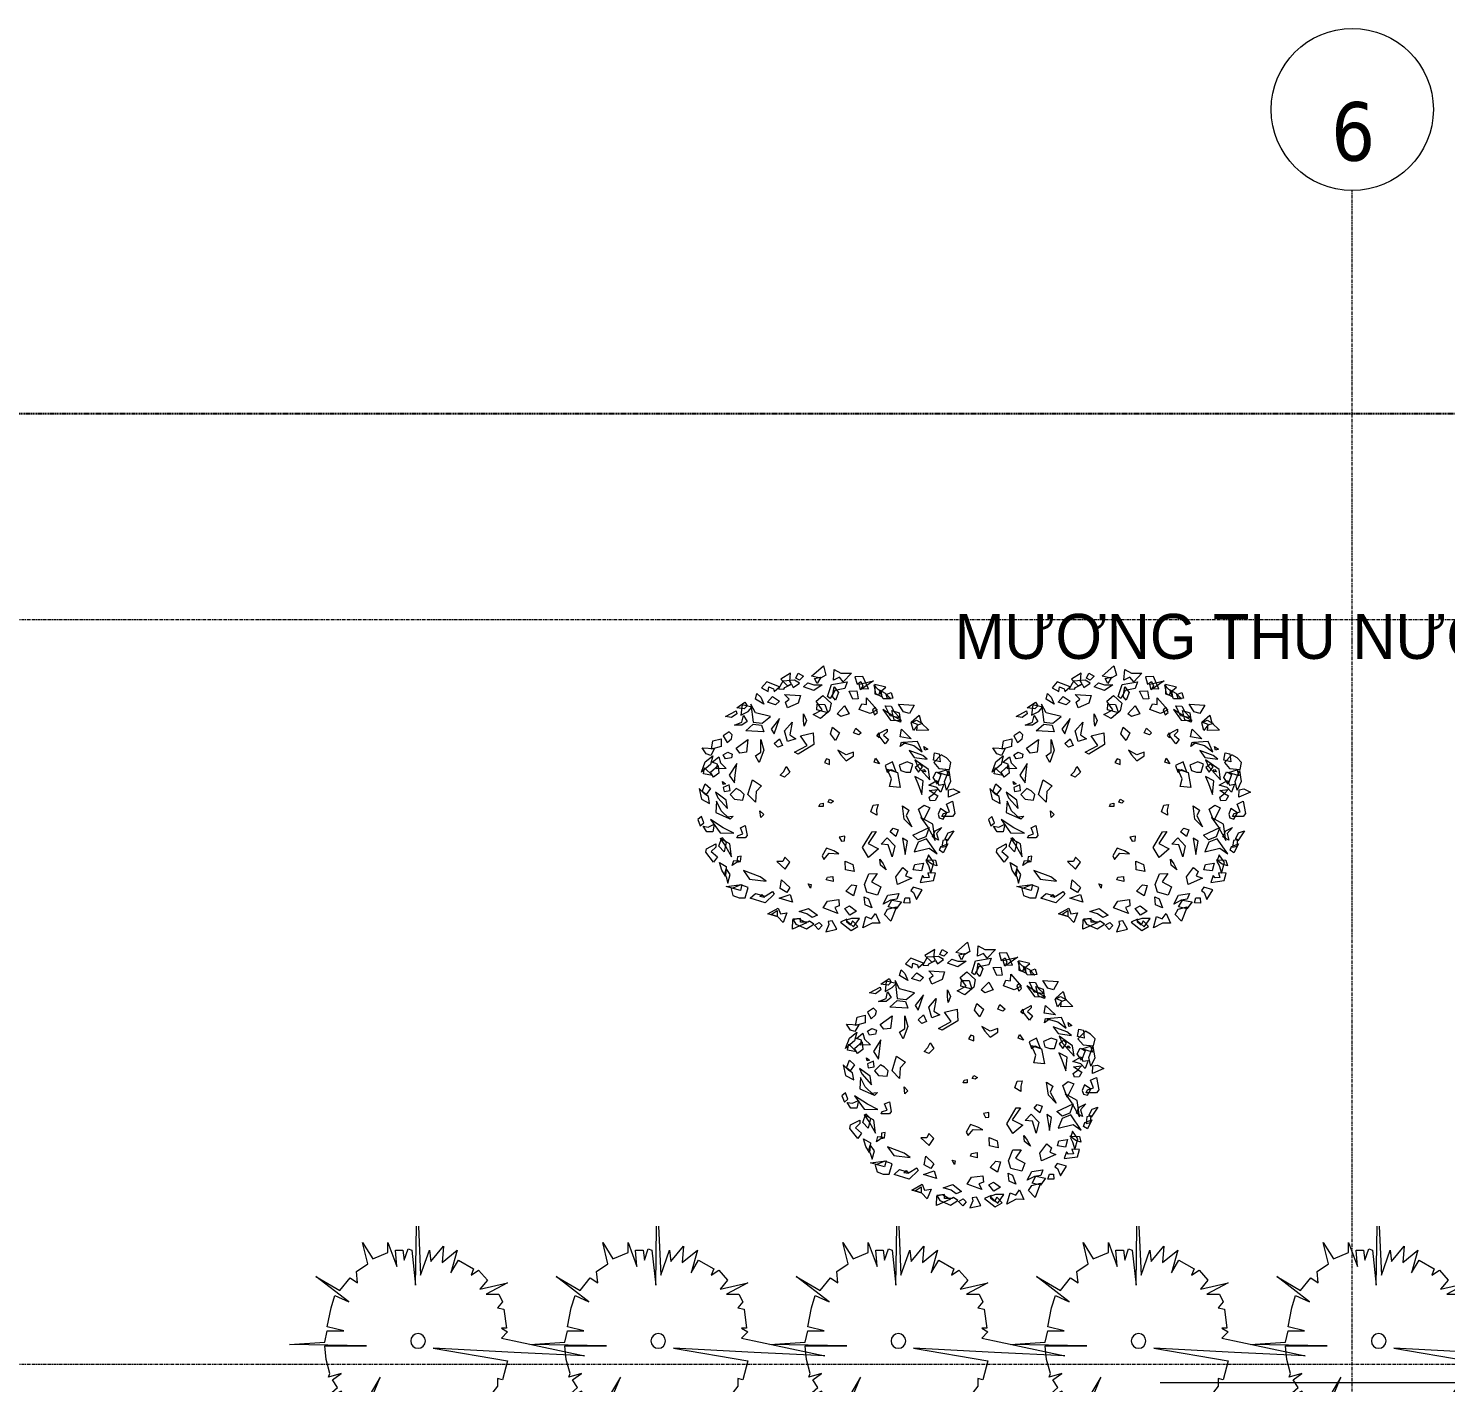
# Model space of a CAD drawing. Header units: millimetres. Extents: x 42313 to 135642, y -5392 to 75500.
# Drawn here: x 84383 to 90284, y 69862 to 75499 of the extents above; entities that cross this region are included whole.
import ezdxf

# ---------------------------------------------------------------- set-up
doc = ezdxf.new("R2010")
doc.units = ezdxf.units.MM
for name, pattern in [('Dash - Tight', [4.5, 3, -1.5]), ('Grid Line', [22.225, 12.7, -3.175, 3.175, -3.175]), ('Hidden', [7.14375, 4.7625, -2.38125])]:
    doc.linetypes.add(name, pattern=pattern)
for name, color, linetype, lineweight in [('A-DETL-GENF-2', 92, 'Dash - Tight', 18), ('A-DETL-GENF-3', 92, 'Hidden', 25), ('A-FLOR', 192, 'Continuous', 18), ('G-ANNO-TEXT-2', 7, 'Continuous', 9), ('G-IMPT', 8, 'Continuous', 18), ('L-PLNT-1', 253, 'Continuous', 18), ('S-GRID-1', 1, 'Grid Line', 9), ('S-GRID-IDEN', 1, 'Continuous', 9)]:
    doc.layers.add(name, color=color, linetype=linetype, lineweight=lineweight)
doc.styles.add('Arial_1', font='arial.ttf', dxfattribs={"width": 0.95, "height": 187.5})
doc.styles.add('Tahoma_B', font='tahomabd.ttf', dxfattribs={"height": 243.75})

# ---------------------------------------------------------------- blocks, each defined once
blk = doc.blocks.new('CAY BACH TRINH - CAY BACH TRINH_dwg-2249800-TKCS_RAMP DỐC 1 - MẶT BẰNG TẦNG 1')
at = {"layer": 'G-IMPT', "flags": 128}
for points in [[(-357, 1653), (-250, 1541), (-201, 1603), (-123, 1566), (-133, 1703), (-220, 1653)], [(7, 1749), (-25, 1628), (43, 1591), (160, 1616)], [(-715, 1368), (-728, 1408), (-805, 1472), (-663, 1508), (-663, 1385)], [(-648, 1504), (-672, 1392), (-758, 1347), (-746, 1419), (-706, 1444)], [(-477, 1437), (-459, 1512), (-646, 1555)], [(-578, 1452), (-505, 1613), (-404, 1608), (-431, 1511), (-482, 1548), (-505, 1489), (-486, 1456)], [(-83, 1327), (-48, 1351), (-99, 1506), (-301, 1542), (-270, 1454), (-140, 1428)], [(-133, 1478), (-191, 1403), (-152, 1303), (-113, 1353)], [(23, 1503), (131, 1428), (267, 1478), (209, 1528), (131, 1503)], [(121, 1587), (40, 1602), (86, 1521)], [(335, 1653), (267, 1616), (316, 1566), (365, 1591)], [(533, 1553), (590, 1452), (520, 1446), (509, 1467), (423, 1512), (399, 1468), (319, 1525), (383, 1562)], [(423, 1516), (443, 1553), (433, 1653), (560, 1578), (472, 1491)], [(579, 1478), (745, 1541), (813, 1466), (725, 1416), (716, 1478), (657, 1453), (647, 1416)], [(-874, 1403), (-896, 1328), (-826, 1327), (-809, 1379)], [(-870, 1320), (-769, 1323), (-719, 1438), (-798, 1395)], [(-556, 1333), (-692, 1179), (-600, 1129), (-460, 1181), (-492, 1255), (-553, 1247)], [(-428, 1425), (-446, 1319), (-376, 1318), (-327, 1420)], [(14, 1366), (-94, 1266), (-74, 1166), (43, 1066), (140, 1116), (23, 1178), (101, 1291)], [(511, 1378), (306, 1366), (335, 1266), (472, 1203), (501, 1278), (452, 1316)], [(667, 1353), (579, 1291), (628, 1241), (735, 1278)], [(871, 1391), (823, 1341), (784, 1253), (891, 1316)], [(-1364, 914), (-1208, 910), (-1218, 988), (-1136, 1017), (-1240, 1107), (-1267, 1010)], [(-1174, 1238), (-1112, 1130), (-1037, 1152), (-972, 1252)], [(-766, 1181), (-866, 1042), (-1009, 1038), (-900, 1094)], [(-996, 1019), (-915, 1047), (-883, 1171), (-978, 1137)], [(-989, 1076), (-860, 1099), (-799, 1231), (-876, 1225), (-913, 1152)], [(-697, 1145), (-671, 1210), (-634, 1180), (-660, 1114)], [(-269, 1228), (-328, 1128), (-220, 1091), (-172, 1128)], [(-50, 1140), (92, 1178), (86, 1252), (-14, 1249)], [(267, 1128), (228, 1041), (257, 966), (267, 1041)], [(696, 1091), (891, 1141), (949, 1253), (920, 1016), (803, 1003)], [(1064, 1244), (1080, 1108), (985, 1158), (937, 1212)], [(1027, 1278), (998, 1228), (1037, 1191), (1135, 1203)], [(1144, 1166), (1135, 1128), (1203, 1078), (1281, 1091)], [(-1164, 910), (-1135, 1007), (-1204, 1044), (-1282, 1000), (-1216, 980)], [(-1010, 928), (-1137, 803), (-990, 828)], [(-840, 791), (-799, 735), (-718, 839), (-724, 876), (-821, 927), (-821, 894), (-775, 847)], [(-415, 941), (-483, 878), (-454, 853), (-386, 878)], [(-113, 953), (-201, 878), (-152, 778), (-84, 866)], [(413, 1016), (443, 853), (365, 803), (472, 766), (511, 903)], [(647, 866), (579, 1066), (686, 928)], [(813, 978), (784, 891), (1018, 903), (920, 991)], [(1047, 1103), (998, 1028), (1066, 978), (1164, 978), (1066, 1016)], [(-1279, 631), (-1217, 768), (-1027, 752), (-1169, 714)], [(-993, 702), (-1009, 756), (-1064, 751)], [(-717, 878), (-717, 816), (-688, 841)], [(140, 878), (131, 728), (335, 603), (384, 628), (218, 716), (306, 841)], [(579, 803), (540, 716), (599, 691), (647, 741)], [(823, 791), (784, 653), (842, 491), (891, 578), (823, 628)], [(988, 791), (1008, 628), (1096, 616), (1144, 678)], [(1261, 753), (1203, 803), (1193, 853), (1232, 891), (1310, 841)], [(1339, 702), (1463, 665), (1444, 774), (1337, 802)], [(-1595, 553), (-1527, 591), (-1429, 491), (-1497, 416), (-1634, 403), (-1653, 491)], [(-1424, 524), (-1440, 618), (-1501, 607), (-1513, 501)], [(-1302, 703), (-1351, 666), (-1312, 653)], [(-1109, 650), (-1174, 560), (-1345, 537), (-1285, 585)], [(-220, 591), (-289, 516), (-386, 578), (-386, 628), (-289, 591), (-181, 653)], [(1310, 591), (1252, 628), (1193, 603), (1203, 553), (1281, 541)], [(1270, 413), (1394, 410), (1386, 473), (1452, 496), (1368, 568), (1347, 490)], [(1422, 673), (1471, 586), (1531, 604), (1583, 684)], [(1447, 578), (1476, 466), (1593, 366), (1544, 503)], [(-1597, 135), (-1570, 248), (-1626, 391), (-1648, 247)], [(-1619, 320), (-1482, 361), (-1595, 398)], [(-1478, 213), (-1422, 297), (-1459, 373), (-1523, 336)], [(-1380, 266), (-1361, 403), (-1185, 528), (-1224, 441)], [(-1328, 370), (-1279, 378), (-1302, 402)], [(-1283, 435), (-1251, 475), (-1188, 428), (-1232, 366)], [(-1065, 367), (-1127, 366), (-1158, 473), (-1082, 500), (-981, 458), (-1000, 389)], [(-855, 181), (-881, 279), (-825, 405), (-958, 362), (-994, 169)], [(-942, 366), (-893, 503), (-795, 453), (-825, 366), (-873, 403)], [(-721, 477), (-654, 499), (-671, 550)], [(-74, 528), (-35, 541), (-6, 491), (-74, 466)], [(491, 441), (443, 366), (511, 303), (569, 328), (521, 378)], [(1135, 478), (1232, 328), (1164, 228), (1154, 328)], [(1378, 453), (1369, 353), (1437, 303), (1476, 366)], [(1553, 425), (1451, 325), (1568, 345)], [(-1363, 198), (-1471, 259), (-1494, 200), (-1562, 210), (-1523, 107), (-1467, 166)], [(-1274, 77), (-1290, 255), (-1183, 312), (-1221, 219)], [(813, 191), (881, 116), (891, -22), (988, 78), (930, 266)], [(1310, 166), (1300, 116), (1222, 128), (1232, 203)], [(1319, 245), (1280, 215), (1311, 205)], [(1476, 153), (1534, 78), (1583, 116), (1544, 216)], [(-1619, 40), (-1622, 139), (-1683, 152), (-1767, 105)], [(-1482, 60), (-1448, -1), (-1384, -6), (-1369, 43), (-1433, 90)], [(-1478, 141), (-1429, 91), (-1371, 128)], [(-74, 16), (-123, -9), (-94, -34), (-55, -22)], [(1085, 125), (1140, 155), (1218, 75), (1163, 15), (1054, 5), (1038, 75)], [(1256, -105), (1272, 5), (1412, 105), (1381, 35)], [(1624, 156), (1594, 16), (1487, -41), (1502, 50), (1551, 81)], [(-1595, -47), (-1673, -9), (-1702, -172), (-1673, -209), (-1536, -209), (-1556, -172), (-1634, -147)], [(-1515, -106), (-1486, -178), (-1501, -227), (-1553, -242), (-1599, -161)], [(-1291, -267), (-1232, -115), (-1304, -62), (-1376, -95)], [(-1145, -345), (-1046, -242), (-1021, -71), (-1105, -125), (-1069, -201)], [(-688, -191), (-610, -147), (-641, -60), (-704, -55), (-685, -122)], [(11, -79), (65, -80), (51, -44), (11, -37)], [(832, -134), (784, -184), (823, -222)], [(1398, -9), (1408, -159), (1232, -234), (1339, -134)], [(-1489, -516), (-1411, -473), (-1448, -396), (-1534, -351), (-1465, -430)], [(-1449, -521), (-1419, -309), (-1263, -222), (-1351, -346)], [(-1224, -515), (-1157, -451), (-1369, -353), (-1324, -476)], [(-935, -470), (-860, -411), (-900, -361), (-966, -383)], [(1085, -355), (1023, -325), (999, -455), (1023, -485), (1132, -485), (1116, -455), (1054, -435)], [(1477, -247), (1352, -421), (1173, -426), (1309, -356)], [(1179, -205), (1218, -245), (1264, -215)], [(1427, -309), (1447, -409), (1525, -409), (1573, -334), (1505, -346)], [(1563, -293), (1595, -211), (1641, -250), (1609, -331)], [(-1604, -526), (-1578, -497), (-1615, -421), (-1690, -396)], [(-1546, -521), (-1536, -609), (-1595, -596), (-1604, -509)], [(-1173, -669), (-1368, -622), (-1473, -694), (-1336, -498), (-1227, -542)], [(-1024, -493), (-1058, -702), (-1088, -530)], [(-888, -735), (-838, -578), (-745, -570), (-823, -487), (-921, -590)], [(-582, -741), (-504, -613), (-626, -407), (-681, -406), (-575, -561), (-711, -631)], [(-229, -532), (-269, -525), (-272, -467), (-200, -477)], [(1202, -735), (1225, -565), (1350, -495), (1280, -595)], [(1330, -484), (1271, -546), (1300, -671), (1369, -596)], [(-1553, -680), (-1504, -649), (-1521, -598), (-1613, -563)], [(-1390, -946), (-1429, -809), (-1361, -709), (-1332, -796), (-1361, -846)], [(-129, -656), (-34, -622), (23, -722), (0, -767), (-69, -688), (-193, -693)], [(1124, -735), (1132, -805), (1085, -795), (1077, -725)], [(1384, -736), (1435, -805), (1537, -675), (1529, -628), (1408, -565), (1408, -607), (1465, -665)], [(-1468, -852), (-1402, -831), (-1326, -772), (-1450, -777)], [(-1270, -915), (-1163, -901), (-1183, -834), (-1295, -817)], [(-1144, -1010), (-957, -1095), (-936, -993), (-1027, -873), (-1088, -926), (-1063, -982)], [(-811, -903), (-736, -844), (-727, -764), (-770, -826)], [(-393, -926), (-281, -901), (-277, -790), (-378, -835)], [(614, -795), (506, -893), (444, -803), (510, -740), (536, -796)], [(1048, -911), (967, -1024), (753, -1052), (829, -993)], [(1193, -846), (1173, -780), (1104, -785)], [(1249, -1075), (1218, -965), (1272, -885), (1295, -955), (1272, -995)], [(1359, -809), (1271, -859), (1281, -984), (1330, -909)], [(-1251, -1066), (-1426, -1044), (-1452, -946), (-1351, -943), (-1371, -1002), (-1308, -1008), (-1282, -979)], [(-698, -1231), (-557, -1193), (-527, -1096), (-584, -953), (-693, -951), (-619, -1061), (-741, -1124)], [(-384, -1242), (-286, -1181), (-363, -1098), (-424, -1108)], [(-120, -1056), (-31, -1033), (-45, -997), (-117, -988)], [(176, -1143), (205, -1087), (168, -1096)], [(550, -1034), (443, -1134), (482, -1196), (569, -1146)], [(1103, -1266), (1025, -1267), (986, -1133), (1081, -1099), (1208, -1151), (1184, -1238)], [(1066, -1096), (1086, -1171), (1271, -1121)], [(-1130, -1172), (-1165, -1196), (-1203, -1289), (-1280, -1164), (-1162, -1128)], [(-1117, -1335), (-1039, -1334), (-1059, -1267), (-1114, -1266)], [(-771, -1348), (-831, -1232), (-975, -1212), (-947, -1284), (-866, -1298)], [(-622, -1399), (-535, -1360), (-523, -1254), (-580, -1280)], [(-180, -1469), (12, -1396), (-45, -1309), (-194, -1290), (-200, -1370), (-142, -1392)], [(411, -1324), (581, -1272), (441, -1226)], [(667, -1184), (647, -1221), (764, -1334), (959, -1271), (891, -1209), (764, -1246)], [(775, -1261), (835, -1251), (807, -1222)], [(-883, -1296), (-1010, -1321), (-942, -1409), (-834, -1384)], [(-872, -1573), (-787, -1482), (-829, -1416), (-944, -1384)], [(-505, -1659), (-547, -1509), (-620, -1542), (-671, -1472), (-727, -1598), (-626, -1595)], [(-336, -1491), (-270, -1405), (-332, -1372), (-423, -1439)], [(323, -1445), (199, -1404), (83, -1492), (153, -1523), (221, -1476)], [(731, -1476), (595, -1400), (567, -1474), (481, -1461), (531, -1590), (600, -1516)], [(608, -1509), (686, -1484), (608, -1434)], [(-386, -1646), (-464, -1534), (-357, -1534), (-289, -1559)], [(-215, -1584), (-355, -1693), (-443, -1641), (-373, -1567), (-346, -1624), (-297, -1583), (-299, -1545)], [(-55, -1574), (-63, -1616), (-24, -1708), (-167, -1674), (-109, -1565)], [(69, -1680), (123, -1624), (62, -1590), (23, -1629)], [(228, -1671), (131, -1609), (189, -1571), (209, -1584), (306, -1584), (306, -1534), (404, -1546), (365, -1609)], [(411, -1674), (406, -1550), (330, -1534), (226, -1592)]]:
    blk.add_lwpolyline(points, close=True, dxfattribs=at)
blk = doc.blocks.new('CAY BACH TRINH - CAY BACH TRINH-2271498-TKCS_RAMP DỐC 1 - MẶT BẰNG TẦNG 1')
at = {"extrusion": (0, 0, -1), "xscale": 0.3200000000000001, "yscale": 0.3200000000000001, "zscale": -0.3200000000000001, "rotation": 180}
blk.add_blockref('CAY BACH TRINH - CAY BACH TRINH_dwg-2249800-TKCS_RAMP DỐC 1 - MẶT BẰNG TẦNG 1', (0, 0), dxfattribs=at)
blk = doc.blocks.new('CAY MAI VAN PHUC - CAY DUC SOC_dwg-2256080-TKCS_RAMP DỐC 1 - MẶT BẰNG TẦNG 1')
at = {"layer": 'G-IMPT'}
for p, q in [((-506.7, 0.1), (-878.3, -78.6)), ((-878.3, -78.6), (-506.7, -60.1))]:
    blk.add_line(p, q, dxfattribs=at)
at = {"layer": 'G-IMPT', "flags": 128}
for points in [[(-1.6, 604.9), (-13.8, 346.6), (-60.3, 479.5), (-67, 419.7), (-133.5, 499.4), (-126.8, 413), (-206.6, 479.5), (-173.4, 359.9), (-213.3, 426.3), (-293.1, 379.8), (-279.8, 346.6), (-319.7, 373.2), (-366.2, 320), (-326.3, 273.5), (-472.6, 306.7), (-359.6, 246.9), (-426.1, 246.9), (-446, 207.1), (-419.4, 173.8), (-452.7, 167.2), (-466, 67.5), (-439.4, 67.5), (-472.6, 47.6), (-439.4, 14.4), (-506.7, 0.1)], [(32.8, 479.5), (12.9, 293.4), (8.5, 604.9)], [(-506.7, -60.1), (-80.3, -38.8), (-472.6, -105.2), (-446, -204.9), (-419.4, -198.2), (-419.4, -238.1), (-352.9, -324.5), (-326.3, -297.9), (-339.6, -364.4), (-313, -377.6), (-206.6, -271.3), (-366.2, -550.4), (-259.8, -417.5), (-213.3, -444.1), (-166.7, -417.5), (-166.7, -457.4), (-100.2, -470.7), (-19.9, -481.4), (-0.5, -390.9), (-0.5, -590.3), (26.2, -484), (86, -477.3), (86, -444.1), (112.6, -464), (212.4, -444.1), (192.4, -404.2), (225.7, -417.5), (278.9, -384.3), (199.1, -191.6), (305.5, -371), (338.7, -337.8), (312.1, -291.3), (365.3, -324.5), (405.2, -264.7), (498.3, -311.2), (425.2, -244.8), (451.8, -204.9), (405.2, -171.7), (471.7, -191.6), (465.1, -171.7), (485, -98.6), (491.7, -25.5), (272.2, -25.5), (677.9, -18.8), (491.7, -5.6), (478.4, 54.2), (391.9, 54.2), (478.4, 74.2), (458.4, 173.8), (438.5, 240.3), (365.3, 207.1), (538.2, 340), (411.9, 266.9), (358.7, 333.3), (318.8, 306.7), (325.4, 366.5), (265.6, 406.4), (292.2, 519.4), (239, 433), (159.2, 466.2), (159.2, 519.4), (112.6, 393.1), (119.3, 479.5), (79.4, 479.5), (72.7, 426.3), (52.8, 486.1), (32.8, 479.5)]]:
    blk.add_lwpolyline(points, dxfattribs=at)
at = {"layer": 'G-IMPT'}
blk.add_circle((0, 0), 38.6, dxfattribs=at)
blk = doc.blocks.new('CAY MAI VAN PHUC - CAY BONG TRANG-2256527-TKCS_RAMP DỐC 1 - MẶT BẰNG TẦNG 1')
at = {"extrusion": (0, 0, -1), "xscale": 0.7894736842105263, "yscale": 0.7894736842105263, "zscale": -0.7894736842105263, "rotation": 180}
blk.add_blockref('CAY MAI VAN PHUC - CAY DUC SOC_dwg-2256080-TKCS_RAMP DỐC 1 - MẶT BẰNG TẦNG 1', (0, 0), dxfattribs=at)
blk = doc.blocks.new('BORDER VIEW - BORDER VIEW-2145199-TKCS_RAMP DỐC 1 - MẶT BẰNG TẦNG 1')
at = {"layer": 'A-DETL-GENF-3'}
blk.add_line((150, 13098.8), (20197.8, 13098.8), dxfattribs=at)
blk = doc.blocks.new('Grid - M_Grid Head - Circle-353313-TKCS_RAMP DỐC 1 - MẶT BẰNG TẦNG 1')
at = {"layer": 'S-GRID-IDEN'}
blk.add_circle((0, 0), 4.5, dxfattribs=at)

msp = doc.modelspace()

# ---------------------------------------------------------------- linework, layer by layer
at = {"layer": 'A-FLOR'}
msp.add_line((89095.8, 69861.8), (91975.8, 69861.8), dxfattribs=at)
at = {"layer": 'S-GRID-1'}
for p, q in [((89895.8, 72948.8), (89895.8, 74823.8)), ((92523.7, 73036.9), (73846.8, 73036.9)), ((89895.8, 61624.2), (89895.8, 72948.8)), ((92523.7, 69936.9), (73846.8, 69936.9))]:
    msp.add_line(p, q, dxfattribs=at)

# ---------------------------------------------------------------- block references
at = {"layer": 'A-DETL-GENF-2'}
msp.add_blockref('BORDER VIEW - BORDER VIEW-2145199-TKCS_RAMP DỐC 1 - MẶT BẰNG TẦNG 1', (72935.8, 60796.9), dxfattribs=at)
at = {"layer": 'L-PLNT-1', "rotation": 180}
for name, p in [('CAY BACH TRINH - CAY BACH TRINH-2271498-TKCS_RAMP DỐC 1 - MẶT BẰNG TẦNG 1', (87695.8, 72285.3)), ('CAY BACH TRINH - CAY BACH TRINH-2271498-TKCS_RAMP DỐC 1 - MẶT BẰNG TẦNG 1', (88905.8, 72285.3)), ('CAY BACH TRINH - CAY BACH TRINH-2271498-TKCS_RAMP DỐC 1 - MẶT BẰNG TẦNG 1', (88295.8, 71135.3)), ('CAY MAI VAN PHUC - CAY BONG TRANG-2256527-TKCS_RAMP DỐC 1 - MẶT BẰNG TẦNG 1', (86005.8, 70035.3)), ('CAY MAI VAN PHUC - CAY BONG TRANG-2256527-TKCS_RAMP DỐC 1 - MẶT BẰNG TẦNG 1', (87005.8, 70035.3)), ('CAY MAI VAN PHUC - CAY BONG TRANG-2256527-TKCS_RAMP DỐC 1 - MẶT BẰNG TẦNG 1', (88005.8, 70035.3)), ('CAY MAI VAN PHUC - CAY BONG TRANG-2256527-TKCS_RAMP DỐC 1 - MẶT BẰNG TẦNG 1', (89005.8, 70035.3)), ('CAY MAI VAN PHUC - CAY BONG TRANG-2256527-TKCS_RAMP DỐC 1 - MẶT BẰNG TẦNG 1', (90005.8, 70035.3))]:
    msp.add_blockref(name, p, dxfattribs=at)
at = {"layer": 'S-GRID-IDEN', "xscale": 74.99999999999996, "yscale": 74.99999999999996, "zscale": 74.99999999999996}
msp.add_blockref('Grid - M_Grid Head - Circle-353313-TKCS_RAMP DỐC 1 - MẶT BẰNG TẦNG 1', (89895.8, 75161.3), dxfattribs=at)

# ---------------------------------------------------------------- texts
at = {"layer": 'G-ANNO-TEXT-2', "insert": (88240.2, 73061.7), "char_height": 187.5, "width": 2465.435, "attachment_point": 1, "line_spacing_factor": 0.936439, "style": 'Arial_1'}
msp.add_mtext('\\pt855,1710,2565,3420,4275,5130,5985,6840,7695,8550,9405,10260,11115,11970,12825,13680,14535,15390,16245,17100,17955,18810,19665,20520,21375,22230,23085,23940,24795,25650,26505,27360;MƯƠNG THU NƯỚC', dxfattribs=at)

# ---------------------------------------------------------------- next in the draw order: texts
at = {"layer": 'S-GRID-IDEN', "insert": (89899.3, 75067.7), "char_height": 243.75, "width": 218.25, "attachment_point": 5, "line_spacing_factor": 0.996129, "style": 'Tahoma_B', "bg_fill": 3, "box_fill_scale": 1.25, "bg_fill_color": 256, "bg_fill_true_color": 13158600, "bg_fill_transparency": 0}
msp.add_mtext('\\pt952.49944,1904.99888,2857.50075,3810.00019,4762.49962,5714.99906,6667.50094,7620.00037,8572.49981,9524.99925,10477.50113,11430.00056,12382.5,13334.99944,14287.49888,15240.00075,16192.50019,17144.99963,18097.49906,19050.00094,20002.50038,20954.99981,21907.49925,22860.00113,23812.50056,24765,25717.49944,26669.99887,27622.50075,28575.00019,29527.49963,30479.99906;6', dxfattribs=at)

doc.saveas('drawing.dxf')
